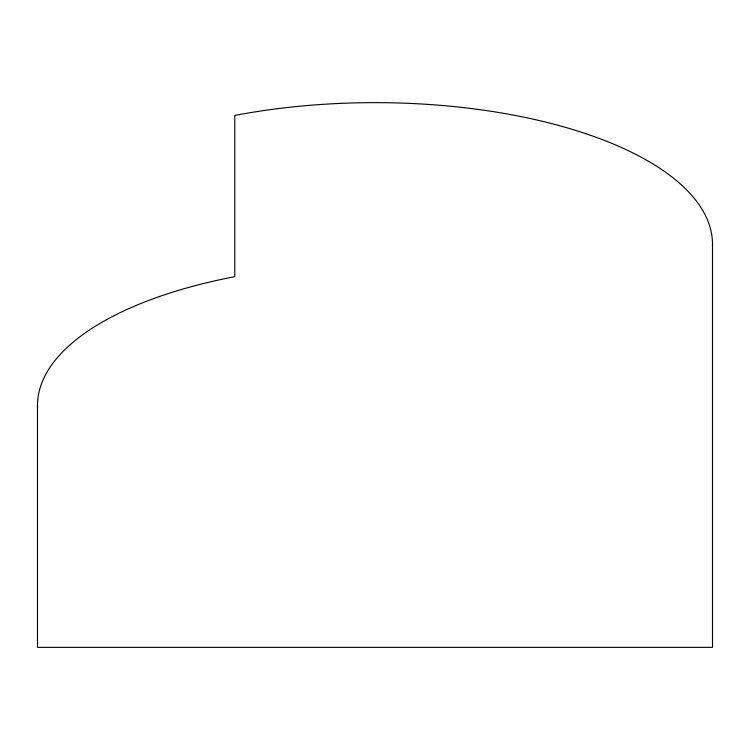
<?xml version="1.0" encoding="UTF-8"?>
<svg xmlns="http://www.w3.org/2000/svg" width="750" height="750" viewBox="0 0 750 750"><rect width="100%" height="100%" fill="white"/><g stroke="black" fill="none" stroke-linecap="round" stroke-linejoin="round"><path stroke-width="1.12" d="M712.5 244.275L712.5 647.362L37.5 647.362L37.5 405.516M37.547 407.756A337.5 141.638 0 0 1 234.797 276.675L234.797 115.444A337.5 141.638 0 0 1 712.453 246.525"/></g></svg>
